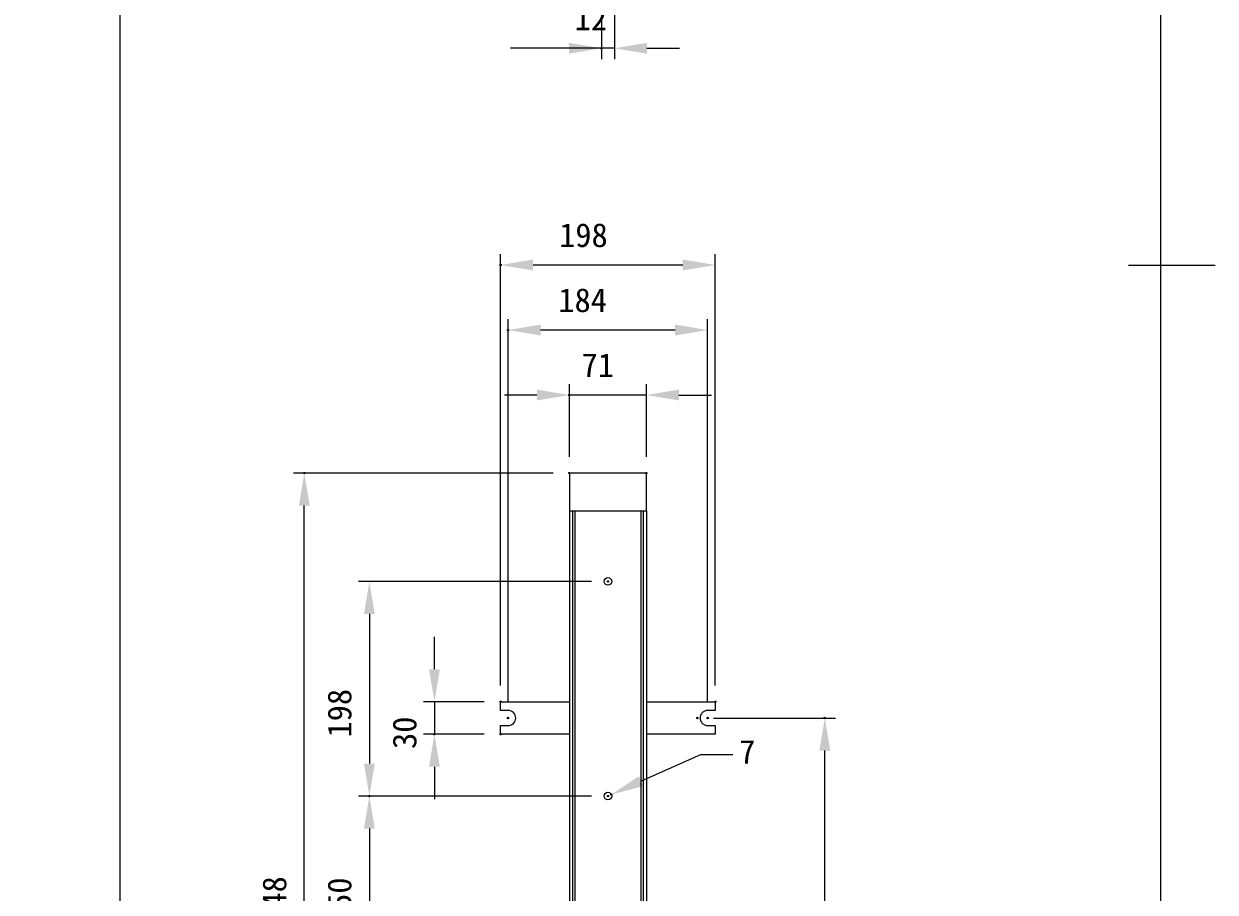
# Model space of a CAD drawing. Units: millimetres, scale not verified. Extents: x -203 to 203, y -143 to 143.
# Drawn here: x 93.1 to 203, y -57.9 to 22.3 of the extents above; entities that cross this region are included whole.
import ezdxf
from ezdxf.enums import TextEntityAlignment as Align

# ---------------------------------------------------------------- set-up
doc = ezdxf.new("R2010")
doc.units = ezdxf.units.MM
doc.header["$LTSCALE"] = 0.25
doc.header["$PDMODE"] = 32
doc.header["$PDSIZE"] = 0.125
for name, color, linetype, lineweight in [('0-1_DIMENSION_LINES$02_DIMENSI', 7, 'Continuous', 18), ('0-4_図面_FORMAT$01_WAKU$OUT_LINE', 6, 'Continuous', 18), ('0-8_DIMENSION_LINES$03_LINES', 7, 'Continuous', 18)]:
    doc.layers.add(name, color=color, linetype=linetype, lineweight=lineweight)
doc.layers.add('0-2_DEFPOINTS', color=7, linetype='Continuous')
doc.styles.add('ＭＳ ゴシック', font='')
doc.styles.get('ＭＳ ゴシック').set_extended_font_data('MS Gothic')

# ---------------------------------------------------------------- blocks, each defined once
blk = doc.blocks.new('D2')
at = {"layer": '0-1_DIMENSION_LINES$02_DIMENSI'}
blk.add_lwpolyline([(368.5323, 103.3144), (365.5325, 103.3144), (360.0548, 100.8667)], dxfattribs=at)
blk.add_solid([(359.8509, 101.3231), (360.2588, 100.4102), (357.316, 99.6428)], dxfattribs=at)
at = {"layer": '0-2_DEFPOINTS'}
for p in [(356.9965, 99.5), (357.316, 99.6428)]:
    blk.add_point(p, dxfattribs=at)
at = {"layer": '0-1_DIMENSION_LINES$02_DIMENSI', "style": 'ＭＳ ゴシック'}
blk.add_text('7', height=2.199, dxfattribs=at).set_placement((369.1037, 101.8144), align=Align.BOTTOM_LEFT)
blk = doc.blocks.new('D3')
at = {"layer": '0-1_DIMENSION_LINES$02_DIMENSI'}
for p, q in [((366.7465, 106.7), (378, 106.7)), ((377, 57.4998), (377, 103.7002)), ((368.4715, 54.5), (378, 54.5))]:
    blk.add_line(p, q, dxfattribs=at)
for points in [[(377.5, 103.7002), (376.5, 103.7002), (377, 106.7)], [(376.5, 57.4998), (377.5, 57.4998), (377, 54.5)]]:
    blk.add_solid(points, dxfattribs=at)
at = {"layer": '0-2_DEFPOINTS'}
for p in [(365.2465, 106.7), (377, 106.7), (366.9715, 54.5)]:
    blk.add_point(p, dxfattribs=at)
at = {"layer": '0-1_DIMENSION_LINES$02_DIMENSI', "style": 'ＭＳ ゴシック'}
blk.add_text('7', height=2.199, rotation=90, dxfattribs=at).set_placement((376, 79.1714), align=Align.BOTTOM_LEFT)
blk = doc.blocks.new('D19')
at = {"layer": '0-1_DIMENSION_LINES$02_DIMENSI'}
for p, q in [((356.3965, 177.7327), (356.3965, 167.5)), ((357.5965, 177.7327), (357.5965, 167.5)), ((353.3967, 168.5), (350.3969, 168.5)), ((357.5965, 168.5), (356.3965, 168.5)), ((360.5963, 168.5), (363.5961, 168.5))]:
    blk.add_line(p, q, dxfattribs=at)
for points in [[(353.3967, 168), (353.3967, 169), (356.3965, 168.5)], [(360.5963, 169), (360.5963, 168), (357.5965, 168.5)]]:
    blk.add_solid(points, dxfattribs=at)
at = {"layer": '0-2_DEFPOINTS'}
for p in [(356.3965, 179.2327), (357.5965, 179.2327), (356.3965, 168.5)]:
    blk.add_point(p, dxfattribs=at)
at = {"layer": '0-1_DIMENSION_LINES$02_DIMENSI', "style": 'ＭＳ ゴシック'}
blk.add_text('12', height=2.199, dxfattribs=at).set_placement((353.9251, 169.5), align=Align.BOTTOM_LEFT)
blk = doc.blocks.new('D20')
at = {"layer": '0-1_DIMENSION_LINES$02_DIMENSI'}
for p, q in [((341, 111.1998), (341, 114.1996)), ((345.5965, 108.2), (340, 108.2)), ((341, 108.2), (341, 105.2)), ((345.5965, 105.2), (340, 105.2)), ((341, 102.2002), (341, 99.2004))]:
    blk.add_line(p, q, dxfattribs=at)
for points in [[(340.5, 111.1998), (341.5, 111.1998), (341, 108.2)], [(341.5, 102.2002), (340.5, 102.2002), (341, 105.2)]]:
    blk.add_solid(points, dxfattribs=at)
at = {"layer": '0-2_DEFPOINTS'}
for p in [(347.0965, 108.2), (341, 105.2), (347.0965, 105.2)]:
    blk.add_point(p, dxfattribs=at)
at = {"layer": '0-1_DIMENSION_LINES$02_DIMENSI', "style": 'ＭＳ ゴシック'}
blk.add_text('30', height=2.199, rotation=90, dxfattribs=at).set_placement((340, 103.8429), align=Align.BOTTOM_LEFT)
blk = doc.blocks.new('D22')
at = {"layer": '0-1_DIMENSION_LINES$02_DIMENSI'}
for p, q in [((355.4965, 99.5), (334, 99.5)), ((335, 96.5002), (335, 87.4998)), ((355.4965, 84.5), (334, 84.5))]:
    blk.add_line(p, q, dxfattribs=at)
for points in [[(335.5, 96.5002), (334.5, 96.5002), (335, 99.5)], [(334.5, 87.4998), (335.5, 87.4998), (335, 84.5)]]:
    blk.add_solid(points, dxfattribs=at)
at = {"layer": '0-2_DEFPOINTS'}
for p in [(356.9965, 99.5), (335, 84.5), (356.9965, 84.5)]:
    blk.add_point(p, dxfattribs=at)
at = {"layer": '0-1_DIMENSION_LINES$02_DIMENSI', "style": 'ＭＳ ゴシック'}
blk.add_text('150', height=2.199, rotation=90, dxfattribs=at).set_placement((334, 87.5), align=Align.BOTTOM_LEFT)
blk = doc.blocks.new('D23')
at = {"layer": '0-1_DIMENSION_LINES$02_DIMENSI'}
for p, q in [((355.4965, 119.3), (334, 119.3)), ((335, 116.3002), (335, 102.4998)), ((355.4965, 99.5), (334, 99.5))]:
    blk.add_line(p, q, dxfattribs=at)
for points in [[(335.5, 116.3002), (334.5, 116.3002), (335, 119.3)], [(334.5, 102.4998), (335.5, 102.4998), (335, 99.5)]]:
    blk.add_solid(points, dxfattribs=at)
at = {"layer": '0-2_DEFPOINTS'}
for p in [(356.9965, 119.3), (335, 99.5), (356.9965, 99.5)]:
    blk.add_point(p, dxfattribs=at)
at = {"layer": '0-1_DIMENSION_LINES$02_DIMENSI', "style": 'ＭＳ ゴシック'}
blk.add_text('198', height=2.199, rotation=90, dxfattribs=at).set_placement((334, 104.9), align=Align.BOTTOM_LEFT)
blk = doc.blocks.new('D24')
at = {"layer": '0-1_DIMENSION_LINES$02_DIMENSI'}
for p, q in [((351.9465, 129.3), (328, 129.3)), ((329, 57.4998), (329, 126.3002)), ((345.5215, 54.5), (328, 54.5))]:
    blk.add_line(p, q, dxfattribs=at)
for points in [[(329.5, 126.3002), (328.5, 126.3002), (329, 129.3)], [(328.5, 57.4998), (329.5, 57.4998), (329, 54.5)]]:
    blk.add_solid(points, dxfattribs=at)
at = {"layer": '0-2_DEFPOINTS'}
for p in [(329, 129.3), (353.4465, 129.3), (347.0215, 54.5)]:
    blk.add_point(p, dxfattribs=at)
at = {"layer": '0-1_DIMENSION_LINES$02_DIMENSI', "style": 'ＭＳ ゴシック'}
blk.add_text('748', height=2.199, rotation=90, dxfattribs=at).set_placement((328, 87.6143), align=Align.BOTTOM_LEFT)
blk = doc.blocks.new('D25')
at = {"layer": '0-1_DIMENSION_LINES$02_DIMENSI'}
for p, q in [((353.4465, 130.8), (353.4465, 137.5)), ((360.5465, 130.8), (360.5465, 137.5)), ((350.4467, 136.5), (347.4469, 136.5)), ((360.5465, 136.5), (353.4465, 136.5)), ((363.5463, 136.5), (366.5461, 136.5))]:
    blk.add_line(p, q, dxfattribs=at)
for points in [[(350.4467, 136), (350.4467, 137), (353.4465, 136.5)], [(363.5463, 137), (363.5463, 136), (360.5465, 136.5)]]:
    blk.add_solid(points, dxfattribs=at)
at = {"layer": '0-2_DEFPOINTS'}
for p in [(353.4465, 136.5), (353.4465, 129.3), (360.5465, 129.3)]:
    blk.add_point(p, dxfattribs=at)
at = {"layer": '0-1_DIMENSION_LINES$02_DIMENSI', "style": 'ＭＳ ゴシック'}
blk.add_text('71', height=2.199, dxfattribs=at).set_placement((354.5679, 137.5), align=Align.BOTTOM_LEFT)
blk = doc.blocks.new('D26')
at = {"layer": '0-1_DIMENSION_LINES$02_DIMENSI'}
for p, q in [((347.0965, 109.7), (347.0965, 149.5)), ((366.8965, 109.7), (366.8965, 149.5)), ((363.8967, 148.5), (350.0963, 148.5))]:
    blk.add_line(p, q, dxfattribs=at)
for points in [[(350.0963, 149), (350.0963, 148), (347.0965, 148.5)], [(363.8967, 148), (363.8967, 149), (366.8965, 148.5)]]:
    blk.add_solid(points, dxfattribs=at)
at = {"layer": '0-2_DEFPOINTS'}
for p in [(347.0965, 148.5), (347.0965, 108.2), (366.8965, 108.2)]:
    blk.add_point(p, dxfattribs=at)
at = {"layer": '0-1_DIMENSION_LINES$02_DIMENSI', "style": 'ＭＳ ゴシック'}
blk.add_text('198', height=2.199, dxfattribs=at).set_placement((352.4965, 149.5), align=Align.BOTTOM_LEFT)
blk = doc.blocks.new('D27')
at = {"layer": '0-1_DIMENSION_LINES$02_DIMENSI'}
for p, q in [((347.7965, 108.2), (347.7965, 143.5)), ((366.1965, 108.2), (366.1965, 143.5)), ((363.1967, 142.5), (350.7963, 142.5))]:
    blk.add_line(p, q, dxfattribs=at)
for points in [[(350.7963, 143), (350.7963, 142), (347.7965, 142.5)], [(363.1967, 142), (363.1967, 143), (366.1965, 142.5)]]:
    blk.add_solid(points, dxfattribs=at)
at = {"layer": '0-2_DEFPOINTS'}
for p in [(347.7965, 142.5), (347.7965, 106.7), (366.1965, 106.7)]:
    blk.add_point(p, dxfattribs=at)
at = {"layer": '0-1_DIMENSION_LINES$02_DIMENSI', "style": 'ＭＳ ゴシック'}
blk.add_text('184', height=2.199, dxfattribs=at).set_placement((352.4251, 143.5), align=Align.BOTTOM_LEFT)

msp = doc.modelspace()

# ---------------------------------------------------------------- linework, layer by layer
at = {"layer": '0-1_DIMENSION_LINES$02_DIMENSI', "color": 1}
msp.add_line((147.5965, 20), (138, 20), dxfattribs=at)
at = {"layer": '0-4_図面_FORMAT$01_WAKU$OUT_LINE'}
msp.add_line((195, 0), (203, 0), dxfattribs=at)
msp.add_lwpolyline([(-198, -138), (198, -138), (198, 138), (-198, 138)], close=True, dxfattribs=at)
at = {"layer": '0-8_DIMENSION_LINES$03_LINES'}
for p, q in [((102, 133), (102, -109)), ((150.5465, -19.2), (143.4465, -19.2)), ((143.4465, -19.2), (143.4465, -22.7)), ((150.5465, -22.7), (150.5465, -19.2)), ((150.5465, -22.7), (143.4465, -22.7)), ((143.4465, -22.7), (143.4465, -93.4)), ((143.7365, -22.7), (143.7365, -93.4)), ((143.9365, -22.7), (143.9365, -93.4)), ((150.0565, -93.4), (150.0565, -22.7)), ((150.2565, -22.7), (150.2565, -93.4)), ((150.5465, -22.7), (150.5465, -93.4)), ((137.0965, -40.3), (143.4465, -40.3)), ((150.5465, -40.3), (156.8965, -40.3)), ((156.8965, -40.3), (156.8965, -41.1)), ((156.8965, -41.1), (156.1965, -41.1))]:
    msp.add_line(p, q, dxfattribs=at)
for points in [[(137.7965, -41.1), (137.0965, -41.1), (137.0965, -40.3)], [(143.4465, -43.3), (137.0965, -43.3), (137.0965, -42.5), (137.7965, -42.5)], [(156.1965, -42.5), (156.8965, -42.5), (156.8965, -43.3), (150.5465, -43.3)]]:
    msp.add_lwpolyline(points, dxfattribs=at)
for centre in [(146.9965, -29.2), (146.9965, -49)]:
    msp.add_circle(centre, 0.35, dxfattribs=at)
for centre, start, end in [((137.7965, -41.8), 270, 90), ((156.1965, -41.8), 90, 270)]:
    msp.add_arc(centre, 0.7, start, end, dxfattribs=at)

# ---------------------------------------------------------------- block references
at = {"layer": '0-1_DIMENSION_LINES$02_DIMENSI'}
for name in ['D19', 'D26', 'D27', 'D25', 'D24', 'D23', 'D20', 'D3', 'D2', 'D22']:
    msp.add_blockref(name, (-210, -148.5), dxfattribs=at)

doc.saveas('drawing.dxf')
